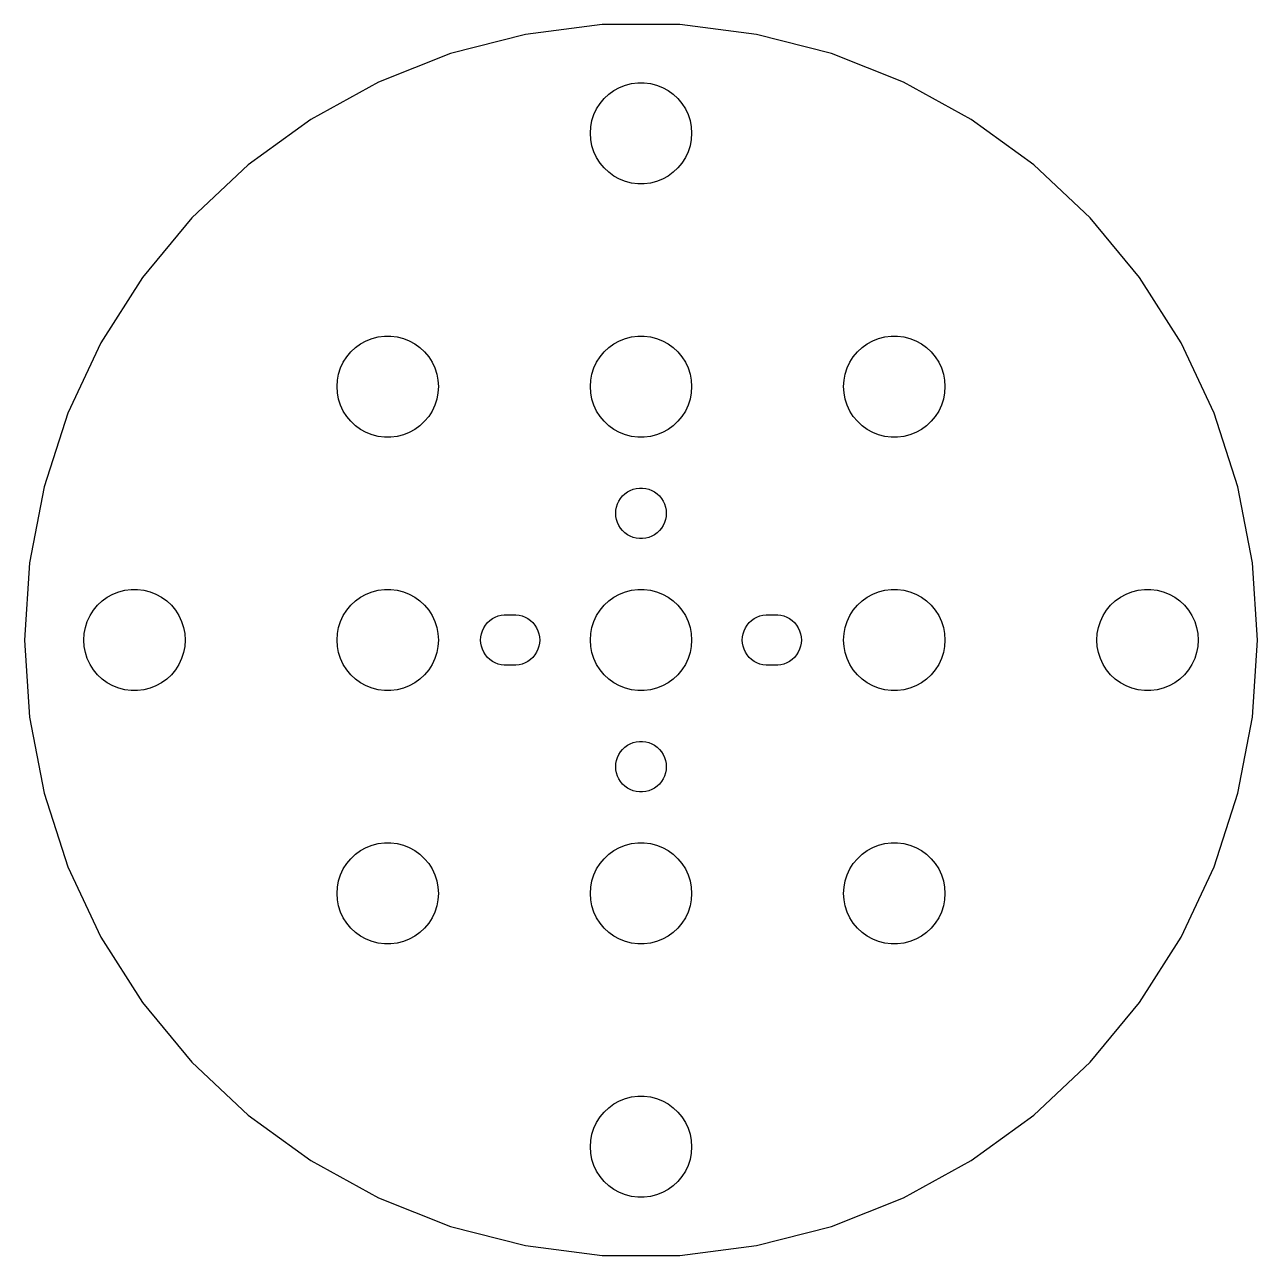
# Model space of a CAD drawing. Header units: metres. Extents: x -36 to 36, y -36 to 476.
# Drawn here: x -36.5 to 36.5, y 403.6 to 476.4 of the extents above; entities that cross this region are included whole.
import ezdxf

# ---------------------------------------------------------------- set-up
doc = ezdxf.new("R2010")
doc.units = ezdxf.units.M

msp = doc.modelspace()

# ---------------------------------------------------------------- linework, layer by layer
for p, q in [((-2.29184, 476.428), (-6.83942, 475.853)), ((2.29184, 476.428), (-2.29184, 476.428)), ((6.83942, 475.853), (2.29184, 476.428)), ((-6.83942, 475.853), (-11.2791, 474.714)), ((11.2791, 474.714), (6.83942, 475.853)), ((-11.2791, 474.714), (-15.5409, 473.026)), ((15.5409, 473.026), (11.2791, 474.714)), ((-15.5409, 473.026), (-19.5577, 470.818)), ((-2.1869, 472.054), (-1.91226, 472.312)), ((-1.91226, 472.312), (-1.60747, 472.533)), ((-1.60747, 472.533), (-1.27733, 472.714)), ((-1.27733, 472.714), (-0.927048, 472.853)), ((-0.927048, 472.853), (-0.562134, 472.947)), ((-0.562134, 472.947), (-0.18837, 472.994)), ((-0.18837, 472.994), (0.18837, 472.994)), ((0.18837, 472.994), (0.562134, 472.947)), ((0.562134, 472.947), (0.927048, 472.853)), ((0.927048, 472.853), (1.27733, 472.714)), ((1.27733, 472.714), (1.60747, 472.533)), ((1.60747, 472.533), (1.91226, 472.312)), ((1.91226, 472.312), (2.1869, 472.054)), ((19.5577, 470.818), (15.5409, 473.026)), ((-2.62891, 471.445), (-2.42705, 471.763)), ((-2.42705, 471.763), (-2.1869, 472.054)), ((2.1869, 472.054), (2.42705, 471.763)), ((2.42705, 471.763), (2.62891, 471.445)), ((-2.90575, 470.746), (-2.78932, 471.104)), ((-2.78932, 471.104), (-2.62891, 471.445)), ((2.62891, 471.445), (2.78932, 471.104)), ((2.78932, 471.104), (2.90575, 470.746)), ((-19.5577, 470.818), (-23.266, 468.124)), ((-3, 470), (-2.97633, 470.376)), ((-2.97633, 470.376), (-2.90575, 470.746)), ((2.90575, 470.746), (2.97633, 470.376)), ((2.97633, 470.376), (3, 470)), ((23.266, 468.124), (19.5577, 470.818)), ((-2.97633, 469.624), (-3, 470)), ((-2.90575, 469.254), (-2.97633, 469.624)), ((2.97633, 469.624), (2.90575, 469.254)), ((3, 470), (2.97633, 469.624)), ((-2.78932, 468.896), (-2.90575, 469.254)), ((-2.62891, 468.555), (-2.78932, 468.896)), ((2.78932, 468.896), (2.62891, 468.555)), ((2.90575, 469.254), (2.78932, 468.896)), ((-23.266, 468.124), (-26.6073, 464.986)), ((-2.42705, 468.237), (-2.62891, 468.555)), ((-2.1869, 467.946), (-2.42705, 468.237)), ((-1.91226, 467.688), (-2.1869, 467.946)), ((2.1869, 467.946), (1.91226, 467.688)), ((2.42705, 468.237), (2.1869, 467.946)), ((2.62891, 468.555), (2.42705, 468.237)), ((26.6073, 464.986), (23.266, 468.124)), ((-1.60747, 467.467), (-1.91226, 467.688)), ((-1.27733, 467.286), (-1.60747, 467.467)), ((-0.927048, 467.147), (-1.27733, 467.286)), ((1.27733, 467.286), (0.927048, 467.147)), ((1.60747, 467.467), (1.27733, 467.286)), ((1.91226, 467.688), (1.60747, 467.467)), ((-0.562134, 467.053), (-0.927048, 467.147)), ((-0.18837, 467.006), (-0.562134, 467.053)), ((0.18837, 467.006), (-0.18837, 467.006)), ((0.562134, 467.053), (0.18837, 467.006)), ((0.927048, 467.147), (0.562134, 467.053)), ((-26.6073, 464.986), (-29.5291, 461.454)), ((29.5291, 461.454), (26.6073, 464.986)), ((-29.5291, 461.454), (-31.9852, 457.584)), ((31.9852, 457.584), (29.5291, 461.454)), ((-16.6075, 457.533), (-16.2773, 457.714)), ((-16.2773, 457.714), (-15.927, 457.853)), ((-15.927, 457.853), (-15.5621, 457.947)), ((-15.5621, 457.947), (-15.1884, 457.994)), ((-15.1884, 457.994), (-14.8116, 457.994)), ((-14.8116, 457.994), (-14.4379, 457.947)), ((-14.4379, 457.947), (-14.0729, 457.853)), ((-14.0729, 457.853), (-13.7227, 457.714)), ((-13.7227, 457.714), (-13.3925, 457.533)), ((-1.60747, 457.533), (-1.27733, 457.714)), ((-1.27733, 457.714), (-0.927048, 457.853)), ((-0.927048, 457.853), (-0.562134, 457.947)), ((-0.562134, 457.947), (-0.18837, 457.994)), ((-0.18837, 457.994), (0.18837, 457.994)), ((0.18837, 457.994), (0.562134, 457.947)), ((0.562134, 457.947), (0.927048, 457.853)), ((0.927048, 457.853), (1.27733, 457.714)), ((1.27733, 457.714), (1.60747, 457.533)), ((13.3925, 457.533), (13.7227, 457.714)), ((13.7227, 457.714), (14.0729, 457.853)), ((14.0729, 457.853), (14.4379, 457.947)), ((14.4379, 457.947), (14.8116, 457.994)), ((14.8116, 457.994), (15.1884, 457.994)), ((15.1884, 457.994), (15.5621, 457.947)), ((15.5621, 457.947), (15.927, 457.853)), ((15.927, 457.853), (16.2773, 457.714)), ((16.2773, 457.714), (16.6075, 457.533)), ((-31.9852, 457.584), (-33.9368, 453.437)), ((-17.427, 456.763), (-17.1869, 457.054)), ((-17.1869, 457.054), (-16.9123, 457.312)), ((-16.9123, 457.312), (-16.6075, 457.533)), ((-13.3925, 457.533), (-13.0877, 457.312)), ((-13.0877, 457.312), (-12.8131, 457.054)), ((-12.8131, 457.054), (-12.5729, 456.763)), ((-2.42705, 456.763), (-2.1869, 457.054)), ((-2.1869, 457.054), (-1.91226, 457.312)), ((-1.91226, 457.312), (-1.60747, 457.533)), ((1.60747, 457.533), (1.91226, 457.312)), ((1.91226, 457.312), (2.1869, 457.054)), ((2.1869, 457.054), (2.42705, 456.763)), ((12.5729, 456.763), (12.8131, 457.054)), ((12.8131, 457.054), (13.0877, 457.312)), ((13.0877, 457.312), (13.3925, 457.533)), ((16.6075, 457.533), (16.9123, 457.312)), ((16.9123, 457.312), (17.1869, 457.054)), ((17.1869, 457.054), (17.427, 456.763)), ((33.9368, 453.437), (31.9852, 457.584)), ((-17.7893, 456.104), (-17.6289, 456.445)), ((-17.6289, 456.445), (-17.427, 456.763)), ((-12.5729, 456.763), (-12.3711, 456.445)), ((-12.3711, 456.445), (-12.2107, 456.104)), ((-2.78932, 456.104), (-2.62891, 456.445)), ((-2.62891, 456.445), (-2.42705, 456.763)), ((2.42705, 456.763), (2.62891, 456.445)), ((2.62891, 456.445), (2.78932, 456.104)), ((12.2107, 456.104), (12.3711, 456.445)), ((12.3711, 456.445), (12.5729, 456.763)), ((17.427, 456.763), (17.6289, 456.445)), ((17.6289, 456.445), (17.7893, 456.104)), ((-17.9763, 455.376), (-17.9057, 455.746)), ((-17.9057, 455.746), (-17.7893, 456.104)), ((-12.2107, 456.104), (-12.0942, 455.746)), ((-12.0942, 455.746), (-12.0237, 455.376)), ((-2.97633, 455.376), (-2.90575, 455.746)), ((-2.90575, 455.746), (-2.78932, 456.104)), ((2.78932, 456.104), (2.90575, 455.746)), ((2.90575, 455.746), (2.97633, 455.376)), ((12.0237, 455.376), (12.0942, 455.746)), ((12.0942, 455.746), (12.2107, 456.104)), ((17.7893, 456.104), (17.9057, 455.746)), ((17.9057, 455.746), (17.9763, 455.376)), ((-18, 455), (-17.9763, 455.376)), ((-17.9763, 454.624), (-18, 455)), ((-12.0237, 455.376), (-12, 455)), ((-12, 455), (-12.0237, 454.624)), ((-3, 455), (-2.97633, 455.376)), ((-2.97633, 454.624), (-3, 455)), ((2.97633, 455.376), (3, 455)), ((3, 455), (2.97633, 454.624)), ((12, 455), (12.0237, 455.376)), ((12.0237, 454.624), (12, 455)), ((17.9763, 455.376), (18, 455)), ((18, 455), (17.9763, 454.624)), ((-17.9057, 454.254), (-17.9763, 454.624)), ((-17.7893, 453.896), (-17.9057, 454.254)), ((-12.0942, 454.254), (-12.2107, 453.896)), ((-12.0237, 454.624), (-12.0942, 454.254)), ((-2.90575, 454.254), (-2.97633, 454.624)), ((-2.78932, 453.896), (-2.90575, 454.254)), ((2.90575, 454.254), (2.78932, 453.896)), ((2.97633, 454.624), (2.90575, 454.254)), ((12.0942, 454.254), (12.0237, 454.624)), ((12.2107, 453.896), (12.0942, 454.254)), ((17.9057, 454.254), (17.7893, 453.896)), ((17.9763, 454.624), (17.9057, 454.254)), ((-33.9368, 453.437), (-35.3533, 449.077)), ((-17.6289, 453.555), (-17.7893, 453.896)), ((-17.427, 453.237), (-17.6289, 453.555)), ((-12.3711, 453.555), (-12.5729, 453.237)), ((-12.2107, 453.896), (-12.3711, 453.555)), ((-2.62891, 453.555), (-2.78932, 453.896)), ((-2.42705, 453.237), (-2.62891, 453.555)), ((2.62891, 453.555), (2.42705, 453.237)), ((2.78932, 453.896), (2.62891, 453.555)), ((12.3711, 453.555), (12.2107, 453.896)), ((12.5729, 453.237), (12.3711, 453.555)), ((17.6289, 453.555), (17.427, 453.237)), ((17.7893, 453.896), (17.6289, 453.555)), ((35.3533, 449.077), (33.9368, 453.437)), ((-17.1869, 452.946), (-17.427, 453.237)), ((-16.9123, 452.688), (-17.1869, 452.946)), ((-16.6075, 452.467), (-16.9123, 452.688)), ((-13.0877, 452.688), (-13.3925, 452.467)), ((-12.8131, 452.946), (-13.0877, 452.688)), ((-12.5729, 453.237), (-12.8131, 452.946)), ((-2.1869, 452.946), (-2.42705, 453.237)), ((-1.91226, 452.688), (-2.1869, 452.946)), ((-1.60747, 452.467), (-1.91226, 452.688)), ((1.91226, 452.688), (1.60747, 452.467)), ((2.1869, 452.946), (1.91226, 452.688)), ((2.42705, 453.237), (2.1869, 452.946)), ((12.8131, 452.946), (12.5729, 453.237)), ((13.0877, 452.688), (12.8131, 452.946)), ((13.3925, 452.467), (13.0877, 452.688)), ((16.9123, 452.688), (16.6075, 452.467)), ((17.1869, 452.946), (16.9123, 452.688)), ((17.427, 453.237), (17.1869, 452.946)), ((-16.2773, 452.286), (-16.6075, 452.467)), ((-15.927, 452.147), (-16.2773, 452.286)), ((-15.5621, 452.053), (-15.927, 452.147)), ((-15.1884, 452.006), (-15.5621, 452.053)), ((-14.8116, 452.006), (-15.1884, 452.006)), ((-14.4379, 452.053), (-14.8116, 452.006)), ((-14.0729, 452.147), (-14.4379, 452.053)), ((-13.7227, 452.286), (-14.0729, 452.147)), ((-13.3925, 452.467), (-13.7227, 452.286)), ((-1.27733, 452.286), (-1.60747, 452.467)), ((-0.927048, 452.147), (-1.27733, 452.286)), ((-0.562134, 452.053), (-0.927048, 452.147)), ((-0.18837, 452.006), (-0.562134, 452.053)), ((0.18837, 452.006), (-0.18837, 452.006)), ((0.562134, 452.053), (0.18837, 452.006)), ((0.927048, 452.147), (0.562134, 452.053)), ((1.27733, 452.286), (0.927048, 452.147)), ((1.60747, 452.467), (1.27733, 452.286)), ((13.7227, 452.286), (13.3925, 452.467)), ((14.0729, 452.147), (13.7227, 452.286)), ((14.4379, 452.053), (14.0729, 452.147)), ((14.8116, 452.006), (14.4379, 452.053)), ((15.1884, 452.006), (14.8116, 452.006)), ((15.5621, 452.053), (15.1884, 452.006)), ((15.927, 452.147), (15.5621, 452.053)), ((16.2773, 452.286), (15.927, 452.147)), ((16.6075, 452.467), (16.2773, 452.286)), ((-35.3533, 449.077), (-36.2122, 444.575)), ((-0.463516, 448.927), (-0.281067, 448.973)), ((-0.281067, 448.973), (-0.094177, 448.997)), ((-0.094177, 448.997), (0.094177, 448.997)), ((0.094177, 448.997), (0.281067, 448.973)), ((0.281067, 448.973), (0.463516, 448.927)), ((36.2122, 444.575), (35.3533, 449.077)), ((-1.39465, 448.052), (-1.31445, 448.223)), ((-1.31445, 448.223), (-1.21352, 448.382)), ((-1.21352, 448.382), (-1.09344, 448.527)), ((-1.09344, 448.527), (-0.956131, 448.656)), ((-0.956131, 448.656), (-0.803726, 448.766)), ((-0.803726, 448.766), (-0.638657, 448.857)), ((-0.638657, 448.857), (-0.463516, 448.927)), ((0.463516, 448.927), (0.638657, 448.857)), ((0.638657, 448.857), (0.803726, 448.766)), ((0.803726, 448.766), (0.956131, 448.656)), ((0.956131, 448.656), (1.09344, 448.527)), ((1.09344, 448.527), (1.21352, 448.382)), ((1.21352, 448.382), (1.31445, 448.223)), ((1.31445, 448.223), (1.39465, 448.052)), ((-1.5, 447.5), (-1.48816, 447.688)), ((-1.48816, 447.312), (-1.5, 447.5)), ((-1.48816, 447.688), (-1.45287, 447.873)), ((-1.45287, 447.873), (-1.39465, 448.052)), ((1.39465, 448.052), (1.45287, 447.873)), ((1.45287, 447.873), (1.48816, 447.688)), ((1.48816, 447.688), (1.5, 447.5)), ((1.5, 447.5), (1.48816, 447.312)), ((-1.45287, 447.127), (-1.48816, 447.312)), ((-1.39465, 446.948), (-1.45287, 447.127)), ((-1.31445, 446.777), (-1.39465, 446.948)), ((-1.21352, 446.618), (-1.31445, 446.777)), ((1.31445, 446.777), (1.21352, 446.618)), ((1.39465, 446.948), (1.31445, 446.777)), ((1.45287, 447.127), (1.39465, 446.948)), ((1.48816, 447.312), (1.45287, 447.127)), ((-1.09344, 446.473), (-1.21352, 446.618)), ((-0.956131, 446.344), (-1.09344, 446.473)), ((-0.803726, 446.234), (-0.956131, 446.344)), ((-0.638657, 446.143), (-0.803726, 446.234)), ((-0.463516, 446.073), (-0.638657, 446.143)), ((-0.281067, 446.027), (-0.463516, 446.073)), ((0.463516, 446.073), (0.281067, 446.027)), ((0.638657, 446.143), (0.463516, 446.073)), ((0.803726, 446.234), (0.638657, 446.143)), ((0.956131, 446.344), (0.803726, 446.234)), ((1.09344, 446.473), (0.956131, 446.344)), ((1.21352, 446.618), (1.09344, 446.473)), ((-0.094177, 446.003), (-0.281067, 446.027)), ((0.094177, 446.003), (-0.094177, 446.003)), ((0.281067, 446.027), (0.094177, 446.003)), ((-36.2122, 444.575), (-36.5, 440)), ((36.5, 440), (36.2122, 444.575)), ((-31.9123, 442.312), (-31.6075, 442.533)), ((-31.6075, 442.533), (-31.2773, 442.714)), ((-31.2773, 442.714), (-30.927, 442.853)), ((-30.927, 442.853), (-30.5621, 442.947)), ((-30.5621, 442.947), (-30.1884, 442.994)), ((-30.1884, 442.994), (-29.8116, 442.994)), ((-29.8116, 442.994), (-29.4379, 442.947)), ((-29.4379, 442.947), (-29.0729, 442.853)), ((-29.0729, 442.853), (-28.7227, 442.714)), ((-28.7227, 442.714), (-28.3925, 442.533)), ((-28.3925, 442.533), (-28.0877, 442.312)), ((-16.9123, 442.312), (-16.6075, 442.533)), ((-16.6075, 442.533), (-16.2773, 442.714)), ((-16.2773, 442.714), (-15.927, 442.853)), ((-15.927, 442.853), (-15.5621, 442.947)), ((-15.5621, 442.947), (-15.1884, 442.994)), ((-15.1884, 442.994), (-14.8116, 442.994)), ((-14.8116, 442.994), (-14.4379, 442.947)), ((-14.4379, 442.947), (-14.0729, 442.853)), ((-14.0729, 442.853), (-13.7227, 442.714)), ((-13.7227, 442.714), (-13.3925, 442.533)), ((-13.3925, 442.533), (-13.0877, 442.312)), ((-1.91226, 442.312), (-1.60747, 442.533)), ((-1.60747, 442.533), (-1.27733, 442.714)), ((-1.27733, 442.714), (-0.927048, 442.853)), ((-0.927048, 442.853), (-0.562134, 442.947)), ((-0.562134, 442.947), (-0.18837, 442.994)), ((-0.18837, 442.994), (0.18837, 442.994)), ((0.18837, 442.994), (0.562134, 442.947)), ((0.562134, 442.947), (0.927048, 442.853)), ((0.927048, 442.853), (1.27733, 442.714)), ((1.27733, 442.714), (1.60747, 442.533)), ((1.60747, 442.533), (1.91226, 442.312)), ((13.0877, 442.312), (13.3925, 442.533)), ((13.3925, 442.533), (13.7227, 442.714)), ((13.7227, 442.714), (14.0729, 442.853)), ((14.0729, 442.853), (14.4379, 442.947)), ((14.4379, 442.947), (14.8116, 442.994)), ((14.8116, 442.994), (15.1884, 442.994)), ((15.1884, 442.994), (15.5621, 442.947)), ((15.5621, 442.947), (15.927, 442.853)), ((15.927, 442.853), (16.2773, 442.714)), ((16.2773, 442.714), (16.6075, 442.533)), ((16.6075, 442.533), (16.9123, 442.312)), ((28.0877, 442.312), (28.3925, 442.533)), ((28.3925, 442.533), (28.7227, 442.714)), ((28.7227, 442.714), (29.0729, 442.853)), ((29.0729, 442.853), (29.4379, 442.947)), ((29.4379, 442.947), (29.8116, 442.994)), ((29.8116, 442.994), (30.1884, 442.994)), ((30.1884, 442.994), (30.5621, 442.947)), ((30.5621, 442.947), (30.927, 442.853)), ((30.927, 442.853), (31.2773, 442.714)), ((31.2773, 442.714), (31.6075, 442.533)), ((31.6075, 442.533), (31.9123, 442.312)), ((-32.6289, 441.445), (-32.427, 441.763)), ((-32.427, 441.763), (-32.1869, 442.054)), ((-32.1869, 442.054), (-31.9123, 442.312)), ((-28.0877, 442.312), (-27.8131, 442.054)), ((-27.8131, 442.054), (-27.5729, 441.763)), ((-27.5729, 441.763), (-27.3711, 441.445)), ((-17.6289, 441.445), (-17.427, 441.763)), ((-17.427, 441.763), (-17.1869, 442.054)), ((-17.1869, 442.054), (-16.9123, 442.312)), ((-13.0877, 442.312), (-12.8131, 442.054)), ((-12.8131, 442.054), (-12.5729, 441.763)), ((-12.5729, 441.763), (-12.3711, 441.445)), ((-2.62891, 441.445), (-2.42705, 441.763)), ((-2.42705, 441.763), (-2.1869, 442.054)), ((-2.1869, 442.054), (-1.91226, 442.312)), ((1.91226, 442.312), (2.1869, 442.054)), ((2.1869, 442.054), (2.42705, 441.763)), ((2.42705, 441.763), (2.62891, 441.445)), ((12.3711, 441.445), (12.5729, 441.763)), ((12.5729, 441.763), (12.8131, 442.054)), ((12.8131, 442.054), (13.0877, 442.312)), ((16.9123, 442.312), (17.1869, 442.054)), ((17.1869, 442.054), (17.427, 441.763)), ((17.427, 441.763), (17.6289, 441.445)), ((27.3711, 441.445), (27.5729, 441.763)), ((27.5729, 441.763), (27.8131, 442.054)), ((27.8131, 442.054), (28.0877, 442.312)), ((31.9123, 442.312), (32.1869, 442.054)), ((32.1869, 442.054), (32.427, 441.763)), ((32.427, 441.763), (32.6289, 441.445)), ((-32.9057, 440.746), (-32.7893, 441.104)), ((-32.7893, 441.104), (-32.6289, 441.445)), ((-27.3711, 441.445), (-27.2107, 441.104)), ((-27.2107, 441.104), (-27.0942, 440.746)), ((-17.9057, 440.746), (-17.7893, 441.104)), ((-17.7893, 441.104), (-17.6289, 441.445)), ((-12.3711, 441.445), (-12.2107, 441.104)), ((-12.2107, 441.104), (-12.0942, 440.746)), ((-9.21352, 440.882), (-9.09344, 441.027)), ((-9.09344, 441.027), (-8.95613, 441.156)), ((-8.95613, 441.156), (-8.80373, 441.266)), ((-8.80373, 441.266), (-8.63866, 441.357)), ((-8.63866, 441.357), (-8.46352, 441.427)), ((-8.46352, 441.427), (-8.28107, 441.473)), ((-8.28107, 441.473), (-8.09418, 441.497)), ((-8.09418, 441.497), (-7.40581, 441.497)), ((-7.40581, 441.497), (-7.21892, 441.473)), ((-7.21892, 441.473), (-7.03647, 441.427)), ((-7.03647, 441.427), (-6.86133, 441.357)), ((-6.86133, 441.357), (-6.69626, 441.266)), ((-6.69626, 441.266), (-6.54385, 441.156)), ((-6.54385, 441.156), (-6.40654, 441.027)), ((-6.40654, 441.027), (-6.28647, 440.882)), ((-2.90575, 440.746), (-2.78932, 441.104)), ((-2.78932, 441.104), (-2.62891, 441.445)), ((2.62891, 441.445), (2.78932, 441.104)), ((2.78932, 441.104), (2.90575, 440.746)), ((6.28647, 440.882), (6.40654, 441.027)), ((6.40654, 441.027), (6.54385, 441.156)), ((6.54385, 441.156), (6.69626, 441.266)), ((6.69626, 441.266), (6.86133, 441.357)), ((6.86133, 441.357), (7.03647, 441.427)), ((7.03647, 441.427), (7.21892, 441.473)), ((7.21892, 441.473), (7.40581, 441.497)), ((7.40581, 441.497), (8.09418, 441.497)), ((8.09418, 441.497), (8.28107, 441.473)), ((8.28107, 441.473), (8.46352, 441.427)), ((8.46352, 441.427), (8.63866, 441.357)), ((8.63866, 441.357), (8.80373, 441.266)), ((8.80373, 441.266), (8.95613, 441.156)), ((8.95613, 441.156), (9.09344, 441.027)), ((9.09344, 441.027), (9.21352, 440.882)), ((12.0942, 440.746), (12.2107, 441.104)), ((12.2107, 441.104), (12.3711, 441.445)), ((17.6289, 441.445), (17.7893, 441.104)), ((17.7893, 441.104), (17.9057, 440.746)), ((27.0942, 440.746), (27.2107, 441.104)), ((27.2107, 441.104), (27.3711, 441.445)), ((32.6289, 441.445), (32.7893, 441.104)), ((32.7893, 441.104), (32.9057, 440.746)), ((-33, 440), (-32.9763, 440.376)), ((-32.9763, 440.376), (-32.9057, 440.746)), ((-27.0942, 440.746), (-27.0237, 440.376)), ((-27.0237, 440.376), (-27, 440)), ((-18, 440), (-17.9763, 440.376)), ((-17.9763, 440.376), (-17.9057, 440.746)), ((-12.0942, 440.746), (-12.0237, 440.376)), ((-12.0237, 440.376), (-12, 440)), ((-9.48816, 440.188), (-9.45287, 440.373)), ((-9.45287, 440.373), (-9.39465, 440.552)), ((-9.39465, 440.552), (-9.31445, 440.723)), ((-9.31445, 440.723), (-9.21352, 440.882)), ((-6.28647, 440.882), (-6.18553, 440.723)), ((-6.18553, 440.723), (-6.10533, 440.552)), ((-6.10533, 440.552), (-6.04712, 440.373)), ((-6.04712, 440.373), (-6.01183, 440.188)), ((-3, 440), (-2.97633, 440.376)), ((-2.97633, 440.376), (-2.90575, 440.746)), ((2.90575, 440.746), (2.97633, 440.376)), ((2.97633, 440.376), (3, 440)), ((6.01183, 440.188), (6.04712, 440.373)), ((6.04712, 440.373), (6.10533, 440.552)), ((6.10533, 440.552), (6.18553, 440.723)), ((6.18553, 440.723), (6.28647, 440.882)), ((9.21352, 440.882), (9.31445, 440.723)), ((9.31445, 440.723), (9.39465, 440.552)), ((9.39465, 440.552), (9.45287, 440.373)), ((9.45287, 440.373), (9.48816, 440.188)), ((12, 440), (12.0237, 440.376)), ((12.0237, 440.376), (12.0942, 440.746)), ((17.9057, 440.746), (17.9763, 440.376)), ((17.9763, 440.376), (18, 440)), ((27, 440), (27.0237, 440.376)), ((27.0237, 440.376), (27.0942, 440.746)), ((32.9057, 440.746), (32.9763, 440.376)), ((32.9763, 440.376), (33, 440)), ((-36.5, 440), (-36.2122, 435.425)), ((-32.9763, 439.624), (-33, 440)), ((-32.9057, 439.254), (-32.9763, 439.624)), ((-27.0237, 439.624), (-27.0942, 439.254)), ((-27, 440), (-27.0237, 439.624)), ((-17.9763, 439.624), (-18, 440)), ((-17.9057, 439.254), (-17.9763, 439.624)), ((-12.0237, 439.624), (-12.0942, 439.254)), ((-12, 440), (-12.0237, 439.624)), ((-9.5, 440), (-9.48816, 440.188)), ((-9.48816, 439.812), (-9.5, 440)), ((-9.45287, 439.627), (-9.48816, 439.812)), ((-9.39465, 439.448), (-9.45287, 439.627)), ((-6.04712, 439.627), (-6.10533, 439.448)), ((-6.01183, 439.812), (-6.04712, 439.627)), ((-6.01183, 440.188), (-6, 440)), ((-6, 440), (-6.01183, 439.812)), ((-2.97633, 439.624), (-3, 440)), ((-2.90575, 439.254), (-2.97633, 439.624)), ((2.97633, 439.624), (2.90575, 439.254)), ((3, 440), (2.97633, 439.624)), ((6, 440), (6.01183, 440.188)), ((6.01183, 439.812), (6, 440)), ((6.04712, 439.627), (6.01183, 439.812)), ((6.10533, 439.448), (6.04712, 439.627)), ((9.45287, 439.627), (9.39465, 439.448)), ((9.48816, 439.812), (9.45287, 439.627)), ((9.48816, 440.188), (9.5, 440)), ((9.5, 440), (9.48816, 439.812)), ((12.0237, 439.624), (12, 440)), ((12.0942, 439.254), (12.0237, 439.624)), ((17.9763, 439.624), (17.9057, 439.254)), ((18, 440), (17.9763, 439.624)), ((27.0237, 439.624), (27, 440)), ((27.0942, 439.254), (27.0237, 439.624)), ((32.9763, 439.624), (32.9057, 439.254)), ((33, 440), (32.9763, 439.624)), ((36.2122, 435.425), (36.5, 440)), ((-32.7893, 438.896), (-32.9057, 439.254)), ((-32.6289, 438.555), (-32.7893, 438.896)), ((-27.2107, 438.896), (-27.3711, 438.555)), ((-27.0942, 439.254), (-27.2107, 438.896)), ((-17.7893, 438.896), (-17.9057, 439.254)), ((-17.6289, 438.555), (-17.7893, 438.896)), ((-12.2107, 438.896), (-12.3711, 438.555)), ((-12.0942, 439.254), (-12.2107, 438.896)), ((-9.31445, 439.277), (-9.39465, 439.448)), ((-9.21352, 439.118), (-9.31445, 439.277)), ((-9.09344, 438.973), (-9.21352, 439.118)), ((-8.95613, 438.844), (-9.09344, 438.973)), ((-8.80373, 438.734), (-8.95613, 438.844)), ((-8.63866, 438.643), (-8.80373, 438.734)), ((-6.69626, 438.734), (-6.86133, 438.643)), ((-6.54385, 438.844), (-6.69626, 438.734)), ((-6.40654, 438.973), (-6.54385, 438.844)), ((-6.28647, 439.118), (-6.40654, 438.973)), ((-6.18553, 439.277), (-6.28647, 439.118)), ((-6.10533, 439.448), (-6.18553, 439.277)), ((-2.78932, 438.896), (-2.90575, 439.254)), ((-2.62891, 438.555), (-2.78932, 438.896)), ((2.78932, 438.896), (2.62891, 438.555)), ((2.90575, 439.254), (2.78932, 438.896)), ((6.18553, 439.277), (6.10533, 439.448)), ((6.28647, 439.118), (6.18553, 439.277)), ((6.40654, 438.973), (6.28647, 439.118)), ((6.54385, 438.844), (6.40654, 438.973)), ((6.69626, 438.734), (6.54385, 438.844)), ((6.86133, 438.643), (6.69626, 438.734)), ((8.80373, 438.734), (8.63866, 438.643)), ((8.95613, 438.844), (8.80373, 438.734)), ((9.09344, 438.973), (8.95613, 438.844)), ((9.21352, 439.118), (9.09344, 438.973)), ((9.31445, 439.277), (9.21352, 439.118)), ((9.39465, 439.448), (9.31445, 439.277)), ((12.2107, 438.896), (12.0942, 439.254)), ((12.3711, 438.555), (12.2107, 438.896)), ((17.7893, 438.896), (17.6289, 438.555)), ((17.9057, 439.254), (17.7893, 438.896)), ((27.2107, 438.896), (27.0942, 439.254)), ((27.3711, 438.555), (27.2107, 438.896)), ((32.7893, 438.896), (32.6289, 438.555)), ((32.9057, 439.254), (32.7893, 438.896)), ((-32.427, 438.237), (-32.6289, 438.555)), ((-32.1869, 437.946), (-32.427, 438.237)), ((-27.5729, 438.237), (-27.8131, 437.946)), ((-27.3711, 438.555), (-27.5729, 438.237)), ((-17.427, 438.237), (-17.6289, 438.555)), ((-17.1869, 437.946), (-17.427, 438.237)), ((-12.5729, 438.237), (-12.8131, 437.946)), ((-12.3711, 438.555), (-12.5729, 438.237)), ((-8.46352, 438.573), (-8.63866, 438.643)), ((-8.28107, 438.527), (-8.46352, 438.573)), ((-8.09418, 438.503), (-8.28107, 438.527)), ((-7.40581, 438.503), (-8.09418, 438.503)), ((-7.21892, 438.527), (-7.40581, 438.503)), ((-7.03647, 438.573), (-7.21892, 438.527)), ((-6.86133, 438.643), (-7.03647, 438.573)), ((-2.42705, 438.237), (-2.62891, 438.555)), ((-2.1869, 437.946), (-2.42705, 438.237)), ((2.42705, 438.237), (2.1869, 437.946)), ((2.62891, 438.555), (2.42705, 438.237)), ((7.03647, 438.573), (6.86133, 438.643)), ((7.21892, 438.527), (7.03647, 438.573)), ((7.40581, 438.503), (7.21892, 438.527)), ((8.09418, 438.503), (7.40581, 438.503)), ((8.28107, 438.527), (8.09418, 438.503)), ((8.46352, 438.573), (8.28107, 438.527)), ((8.63866, 438.643), (8.46352, 438.573)), ((12.5729, 438.237), (12.3711, 438.555)), ((12.8131, 437.946), (12.5729, 438.237)), ((17.427, 438.237), (17.1869, 437.946)), ((17.6289, 438.555), (17.427, 438.237)), ((27.5729, 438.237), (27.3711, 438.555)), ((27.8131, 437.946), (27.5729, 438.237)), ((32.427, 438.237), (32.1869, 437.946)), ((32.6289, 438.555), (32.427, 438.237)), ((-31.9123, 437.688), (-32.1869, 437.946)), ((-31.6075, 437.467), (-31.9123, 437.688)), ((-31.2773, 437.286), (-31.6075, 437.467)), ((-30.927, 437.147), (-31.2773, 437.286)), ((-28.7227, 437.286), (-29.0729, 437.147)), ((-28.3925, 437.467), (-28.7227, 437.286)), ((-28.0877, 437.688), (-28.3925, 437.467)), ((-27.8131, 437.946), (-28.0877, 437.688)), ((-16.9123, 437.688), (-17.1869, 437.946)), ((-16.6075, 437.467), (-16.9123, 437.688)), ((-16.2773, 437.286), (-16.6075, 437.467)), ((-15.927, 437.147), (-16.2773, 437.286)), ((-13.7227, 437.286), (-14.0729, 437.147)), ((-13.3925, 437.467), (-13.7227, 437.286)), ((-13.0877, 437.688), (-13.3925, 437.467)), ((-12.8131, 437.946), (-13.0877, 437.688)), ((-1.91226, 437.688), (-2.1869, 437.946)), ((-1.60747, 437.467), (-1.91226, 437.688)), ((-1.27733, 437.286), (-1.60747, 437.467)), ((-0.927048, 437.147), (-1.27733, 437.286)), ((1.27733, 437.286), (0.927048, 437.147)), ((1.60747, 437.467), (1.27733, 437.286)), ((1.91226, 437.688), (1.60747, 437.467)), ((2.1869, 437.946), (1.91226, 437.688)), ((13.0877, 437.688), (12.8131, 437.946)), ((13.3925, 437.467), (13.0877, 437.688)), ((13.7227, 437.286), (13.3925, 437.467)), ((14.0729, 437.147), (13.7227, 437.286)), ((16.2773, 437.286), (15.927, 437.147)), ((16.6075, 437.467), (16.2773, 437.286)), ((16.9123, 437.688), (16.6075, 437.467)), ((17.1869, 437.946), (16.9123, 437.688)), ((28.0877, 437.688), (27.8131, 437.946)), ((28.3925, 437.467), (28.0877, 437.688)), ((28.7227, 437.286), (28.3925, 437.467)), ((29.0729, 437.147), (28.7227, 437.286)), ((31.2773, 437.286), (30.927, 437.147)), ((31.6075, 437.467), (31.2773, 437.286)), ((31.9123, 437.688), (31.6075, 437.467)), ((32.1869, 437.946), (31.9123, 437.688)), ((-30.5621, 437.053), (-30.927, 437.147)), ((-30.1884, 437.006), (-30.5621, 437.053)), ((-29.8116, 437.006), (-30.1884, 437.006)), ((-29.4379, 437.053), (-29.8116, 437.006)), ((-29.0729, 437.147), (-29.4379, 437.053)), ((-15.5621, 437.053), (-15.927, 437.147)), ((-15.1884, 437.006), (-15.5621, 437.053)), ((-14.8116, 437.006), (-15.1884, 437.006)), ((-14.4379, 437.053), (-14.8116, 437.006)), ((-14.0729, 437.147), (-14.4379, 437.053)), ((-0.562134, 437.053), (-0.927048, 437.147)), ((-0.18837, 437.006), (-0.562134, 437.053)), ((0.18837, 437.006), (-0.18837, 437.006)), ((0.562134, 437.053), (0.18837, 437.006)), ((0.927048, 437.147), (0.562134, 437.053)), ((14.4379, 437.053), (14.0729, 437.147)), ((14.8116, 437.006), (14.4379, 437.053)), ((15.1884, 437.006), (14.8116, 437.006)), ((15.5621, 437.053), (15.1884, 437.006)), ((15.927, 437.147), (15.5621, 437.053)), ((29.4379, 437.053), (29.0729, 437.147)), ((29.8116, 437.006), (29.4379, 437.053)), ((30.1884, 437.006), (29.8116, 437.006)), ((30.5621, 437.053), (30.1884, 437.006)), ((30.927, 437.147), (30.5621, 437.053)), ((-36.2122, 435.425), (-35.3533, 430.923)), ((35.3533, 430.923), (36.2122, 435.425)), ((-1.09344, 433.527), (-0.956131, 433.656)), ((-0.956131, 433.656), (-0.803726, 433.766)), ((-0.803726, 433.766), (-0.638657, 433.857)), ((-0.638657, 433.857), (-0.463516, 433.927)), ((-0.463516, 433.927), (-0.281067, 433.973)), ((-0.281067, 433.973), (-0.094177, 433.997)), ((-0.094177, 433.997), (0.094177, 433.997)), ((0.094177, 433.997), (0.281067, 433.973)), ((0.281067, 433.973), (0.463516, 433.927)), ((0.463516, 433.927), (0.638657, 433.857)), ((0.638657, 433.857), (0.803726, 433.766)), ((0.803726, 433.766), (0.956131, 433.656)), ((0.956131, 433.656), (1.09344, 433.527)), ((-1.45287, 432.873), (-1.39465, 433.052)), ((-1.39465, 433.052), (-1.31445, 433.223)), ((-1.31445, 433.223), (-1.21352, 433.382)), ((-1.21352, 433.382), (-1.09344, 433.527)), ((1.09344, 433.527), (1.21352, 433.382)), ((1.21352, 433.382), (1.31445, 433.223)), ((1.31445, 433.223), (1.39465, 433.052)), ((1.39465, 433.052), (1.45287, 432.873)), ((-1.5, 432.5), (-1.48816, 432.688)), ((-1.48816, 432.312), (-1.5, 432.5)), ((-1.48816, 432.688), (-1.45287, 432.873)), ((-1.45287, 432.127), (-1.48816, 432.312)), ((1.45287, 432.873), (1.48816, 432.688)), ((1.48816, 432.312), (1.45287, 432.127)), ((1.48816, 432.688), (1.5, 432.5)), ((1.5, 432.5), (1.48816, 432.312)), ((-1.39465, 431.948), (-1.45287, 432.127)), ((-1.31445, 431.777), (-1.39465, 431.948)), ((-1.21352, 431.618), (-1.31445, 431.777)), ((-1.09344, 431.473), (-1.21352, 431.618)), ((-0.956131, 431.344), (-1.09344, 431.473)), ((1.09344, 431.473), (0.956131, 431.344)), ((1.21352, 431.618), (1.09344, 431.473)), ((1.31445, 431.777), (1.21352, 431.618)), ((1.39465, 431.948), (1.31445, 431.777)), ((1.45287, 432.127), (1.39465, 431.948)), ((-35.3533, 430.923), (-33.9368, 426.563)), ((-0.803726, 431.234), (-0.956131, 431.344)), ((-0.638657, 431.143), (-0.803726, 431.234)), ((-0.463516, 431.073), (-0.638657, 431.143)), ((-0.281067, 431.027), (-0.463516, 431.073)), ((-0.094177, 431.003), (-0.281067, 431.027)), ((0.094177, 431.003), (-0.094177, 431.003)), ((0.281067, 431.027), (0.094177, 431.003)), ((0.463516, 431.073), (0.281067, 431.027)), ((0.638657, 431.143), (0.463516, 431.073)), ((0.803726, 431.234), (0.638657, 431.143)), ((0.956131, 431.344), (0.803726, 431.234)), ((33.9368, 426.563), (35.3533, 430.923)), ((-16.2773, 427.714), (-15.927, 427.853)), ((-15.927, 427.853), (-15.5621, 427.947)), ((-15.5621, 427.947), (-15.1884, 427.994)), ((-15.1884, 427.994), (-14.8116, 427.994)), ((-14.8116, 427.994), (-14.4379, 427.947)), ((-14.4379, 427.947), (-14.0729, 427.853)), ((-14.0729, 427.853), (-13.7227, 427.714)), ((-1.27733, 427.714), (-0.927048, 427.853)), ((-0.927048, 427.853), (-0.562134, 427.947)), ((-0.562134, 427.947), (-0.18837, 427.994)), ((-0.18837, 427.994), (0.18837, 427.994)), ((0.18837, 427.994), (0.562134, 427.947)), ((0.562134, 427.947), (0.927048, 427.853)), ((0.927048, 427.853), (1.27733, 427.714)), ((13.7227, 427.714), (14.0729, 427.853)), ((14.0729, 427.853), (14.4379, 427.947)), ((14.4379, 427.947), (14.8116, 427.994)), ((14.8116, 427.994), (15.1884, 427.994)), ((15.1884, 427.994), (15.5621, 427.947)), ((15.5621, 427.947), (15.927, 427.853)), ((15.927, 427.853), (16.2773, 427.714)), ((-17.427, 426.763), (-17.1869, 427.054)), ((-17.1869, 427.054), (-16.9123, 427.312)), ((-16.9123, 427.312), (-16.6075, 427.533)), ((-16.6075, 427.533), (-16.2773, 427.714)), ((-13.7227, 427.714), (-13.3925, 427.533)), ((-13.3925, 427.533), (-13.0877, 427.312)), ((-13.0877, 427.312), (-12.8131, 427.054)), ((-12.8131, 427.054), (-12.5729, 426.763)), ((-2.42705, 426.763), (-2.1869, 427.054)), ((-2.1869, 427.054), (-1.91226, 427.312)), ((-1.91226, 427.312), (-1.60747, 427.533)), ((-1.60747, 427.533), (-1.27733, 427.714)), ((1.27733, 427.714), (1.60747, 427.533)), ((1.60747, 427.533), (1.91226, 427.312)), ((1.91226, 427.312), (2.1869, 427.054)), ((2.1869, 427.054), (2.42705, 426.763)), ((12.5729, 426.763), (12.8131, 427.054)), ((12.8131, 427.054), (13.0877, 427.312)), ((13.0877, 427.312), (13.3925, 427.533)), ((13.3925, 427.533), (13.7227, 427.714)), ((16.2773, 427.714), (16.6075, 427.533)), ((16.6075, 427.533), (16.9123, 427.312)), ((16.9123, 427.312), (17.1869, 427.054)), ((17.1869, 427.054), (17.427, 426.763)), ((-33.9368, 426.563), (-31.9852, 422.416)), ((-17.7893, 426.104), (-17.6289, 426.445)), ((-17.6289, 426.445), (-17.427, 426.763)), ((-12.5729, 426.763), (-12.3711, 426.445)), ((-12.3711, 426.445), (-12.2107, 426.104)), ((-2.78932, 426.104), (-2.62891, 426.445)), ((-2.62891, 426.445), (-2.42705, 426.763)), ((2.42705, 426.763), (2.62891, 426.445)), ((2.62891, 426.445), (2.78932, 426.104)), ((12.2107, 426.104), (12.3711, 426.445)), ((12.3711, 426.445), (12.5729, 426.763)), ((17.427, 426.763), (17.6289, 426.445)), ((17.6289, 426.445), (17.7893, 426.104)), ((31.9852, 422.416), (33.9368, 426.563)), ((-17.9763, 425.376), (-17.9057, 425.746)), ((-17.9057, 425.746), (-17.7893, 426.104)), ((-12.2107, 426.104), (-12.0942, 425.746)), ((-12.0942, 425.746), (-12.0237, 425.376)), ((-2.97633, 425.376), (-2.90575, 425.746)), ((-2.90575, 425.746), (-2.78932, 426.104)), ((2.78932, 426.104), (2.90575, 425.746)), ((2.90575, 425.746), (2.97633, 425.376)), ((12.0237, 425.376), (12.0942, 425.746)), ((12.0942, 425.746), (12.2107, 426.104)), ((17.7893, 426.104), (17.9057, 425.746)), ((17.9057, 425.746), (17.9763, 425.376)), ((-18, 425), (-17.9763, 425.376)), ((-17.9763, 424.624), (-18, 425)), ((-12.0237, 425.376), (-12, 425)), ((-12, 425), (-12.0237, 424.624)), ((-3, 425), (-2.97633, 425.376)), ((-2.97633, 424.624), (-3, 425)), ((2.97633, 425.376), (3, 425)), ((3, 425), (2.97633, 424.624)), ((12, 425), (12.0237, 425.376)), ((12.0237, 424.624), (12, 425)), ((17.9763, 425.376), (18, 425)), ((18, 425), (17.9763, 424.624)), ((-17.9057, 424.254), (-17.9763, 424.624)), ((-17.7893, 423.896), (-17.9057, 424.254)), ((-12.0942, 424.254), (-12.2107, 423.896)), ((-12.0237, 424.624), (-12.0942, 424.254)), ((-2.90575, 424.254), (-2.97633, 424.624)), ((-2.78932, 423.896), (-2.90575, 424.254)), ((2.90575, 424.254), (2.78932, 423.896)), ((2.97633, 424.624), (2.90575, 424.254)), ((12.0942, 424.254), (12.0237, 424.624)), ((12.2107, 423.896), (12.0942, 424.254)), ((17.9057, 424.254), (17.7893, 423.896)), ((17.9763, 424.624), (17.9057, 424.254)), ((-17.6289, 423.555), (-17.7893, 423.896)), ((-17.427, 423.237), (-17.6289, 423.555)), ((-12.3711, 423.555), (-12.5729, 423.237)), ((-12.2107, 423.896), (-12.3711, 423.555)), ((-2.62891, 423.555), (-2.78932, 423.896)), ((-2.42705, 423.237), (-2.62891, 423.555)), ((2.62891, 423.555), (2.42705, 423.237)), ((2.78932, 423.896), (2.62891, 423.555)), ((12.3711, 423.555), (12.2107, 423.896)), ((12.5729, 423.237), (12.3711, 423.555)), ((17.6289, 423.555), (17.427, 423.237)), ((17.7893, 423.896), (17.6289, 423.555)), ((-17.1869, 422.946), (-17.427, 423.237)), ((-16.9123, 422.688), (-17.1869, 422.946)), ((-16.6075, 422.467), (-16.9123, 422.688)), ((-13.0877, 422.688), (-13.3925, 422.467)), ((-12.8131, 422.946), (-13.0877, 422.688)), ((-12.5729, 423.237), (-12.8131, 422.946)), ((-2.1869, 422.946), (-2.42705, 423.237)), ((-1.91226, 422.688), (-2.1869, 422.946)), ((-1.60747, 422.467), (-1.91226, 422.688)), ((1.91226, 422.688), (1.60747, 422.467)), ((2.1869, 422.946), (1.91226, 422.688)), ((2.42705, 423.237), (2.1869, 422.946)), ((12.8131, 422.946), (12.5729, 423.237)), ((13.0877, 422.688), (12.8131, 422.946)), ((13.3925, 422.467), (13.0877, 422.688)), ((16.9123, 422.688), (16.6075, 422.467)), ((17.1869, 422.946), (16.9123, 422.688)), ((17.427, 423.237), (17.1869, 422.946)), ((-31.9852, 422.416), (-29.5291, 418.546)), ((-16.2773, 422.286), (-16.6075, 422.467)), ((-15.927, 422.147), (-16.2773, 422.286)), ((-15.5621, 422.053), (-15.927, 422.147)), ((-15.1884, 422.006), (-15.5621, 422.053)), ((-14.8116, 422.006), (-15.1884, 422.006)), ((-14.4379, 422.053), (-14.8116, 422.006)), ((-14.0729, 422.147), (-14.4379, 422.053)), ((-13.7227, 422.286), (-14.0729, 422.147)), ((-13.3925, 422.467), (-13.7227, 422.286)), ((-1.27733, 422.286), (-1.60747, 422.467)), ((-0.927048, 422.147), (-1.27733, 422.286)), ((-0.562134, 422.053), (-0.927048, 422.147)), ((-0.18837, 422.006), (-0.562134, 422.053)), ((0.18837, 422.006), (-0.18837, 422.006)), ((0.562134, 422.053), (0.18837, 422.006)), ((0.927048, 422.147), (0.562134, 422.053)), ((1.27733, 422.286), (0.927048, 422.147)), ((1.60747, 422.467), (1.27733, 422.286)), ((13.7227, 422.286), (13.3925, 422.467)), ((14.0729, 422.147), (13.7227, 422.286)), ((14.4379, 422.053), (14.0729, 422.147)), ((14.8116, 422.006), (14.4379, 422.053)), ((15.1884, 422.006), (14.8116, 422.006)), ((15.5621, 422.053), (15.1884, 422.006)), ((15.927, 422.147), (15.5621, 422.053)), ((16.2773, 422.286), (15.927, 422.147)), ((16.6075, 422.467), (16.2773, 422.286)), ((29.5291, 418.546), (31.9852, 422.416)), ((-29.5291, 418.546), (-26.6073, 415.014)), ((26.6073, 415.014), (29.5291, 418.546)), ((-26.6073, 415.014), (-23.266, 411.876)), ((23.266, 411.876), (26.6073, 415.014)), ((-1.91226, 412.312), (-1.60747, 412.533)), ((-1.60747, 412.533), (-1.27733, 412.714)), ((-1.27733, 412.714), (-0.927048, 412.853)), ((-0.927048, 412.853), (-0.562134, 412.947)), ((-0.562134, 412.947), (-0.18837, 412.994)), ((-0.18837, 412.994), (0.18837, 412.994)), ((0.18837, 412.994), (0.562134, 412.947)), ((0.562134, 412.947), (0.927048, 412.853)), ((0.927048, 412.853), (1.27733, 412.714)), ((1.27733, 412.714), (1.60747, 412.533)), ((1.60747, 412.533), (1.91226, 412.312)), ((-23.266, 411.876), (-19.5577, 409.182)), ((-2.62891, 411.445), (-2.42705, 411.763)), ((-2.42705, 411.763), (-2.1869, 412.054)), ((-2.1869, 412.054), (-1.91226, 412.312)), ((1.91226, 412.312), (2.1869, 412.054)), ((2.1869, 412.054), (2.42705, 411.763)), ((2.42705, 411.763), (2.62891, 411.445)), ((19.5577, 409.182), (23.266, 411.876)), ((-2.90575, 410.746), (-2.78932, 411.104)), ((-2.78932, 411.104), (-2.62891, 411.445)), ((2.62891, 411.445), (2.78932, 411.104)), ((2.78932, 411.104), (2.90575, 410.746)), ((-3, 410), (-2.97633, 410.376)), ((-2.97633, 410.376), (-2.90575, 410.746)), ((2.90575, 410.746), (2.97633, 410.376)), ((2.97633, 410.376), (3, 410)), ((-2.97633, 409.624), (-3, 410)), ((-2.90575, 409.254), (-2.97633, 409.624)), ((2.97633, 409.624), (2.90575, 409.254)), ((3, 410), (2.97633, 409.624)), ((-19.5577, 409.182), (-15.5409, 406.974)), ((-2.78932, 408.896), (-2.90575, 409.254)), ((-2.62891, 408.555), (-2.78932, 408.896)), ((2.78932, 408.896), (2.62891, 408.555)), ((2.90575, 409.254), (2.78932, 408.896)), ((15.5409, 406.974), (19.5577, 409.182)), ((-2.42705, 408.237), (-2.62891, 408.555)), ((-2.1869, 407.946), (-2.42705, 408.237)), ((2.42705, 408.237), (2.1869, 407.946)), ((2.62891, 408.555), (2.42705, 408.237)), ((-1.91226, 407.688), (-2.1869, 407.946)), ((-1.60747, 407.467), (-1.91226, 407.688)), ((-1.27733, 407.286), (-1.60747, 407.467)), ((1.60747, 407.467), (1.27733, 407.286)), ((1.91226, 407.688), (1.60747, 407.467)), ((2.1869, 407.946), (1.91226, 407.688)), ((-15.5409, 406.974), (-11.2791, 405.286)), ((-0.927048, 407.147), (-1.27733, 407.286)), ((-0.562134, 407.053), (-0.927048, 407.147)), ((-0.18837, 407.006), (-0.562134, 407.053)), ((0.18837, 407.006), (-0.18837, 407.006)), ((0.562134, 407.053), (0.18837, 407.006)), ((0.927048, 407.147), (0.562134, 407.053)), ((1.27733, 407.286), (0.927048, 407.147)), ((11.2791, 405.286), (15.5409, 406.974)), ((-11.2791, 405.286), (-6.83942, 404.147)), ((6.83942, 404.147), (11.2791, 405.286)), ((-6.83942, 404.147), (-2.29184, 403.572)), ((2.29184, 403.572), (6.83942, 404.147)), ((-2.29184, 403.572), (2.29184, 403.572))]:
    msp.add_line(p, q)

doc.saveas('drawing.dxf')
